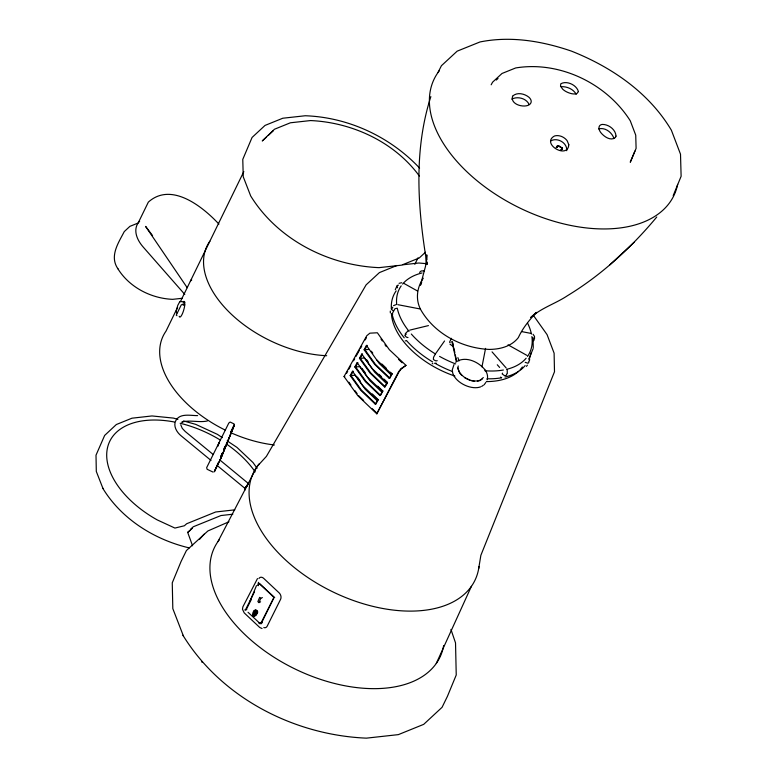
<?xml version="1.0" encoding="UTF-8"?>
<svg xmlns="http://www.w3.org/2000/svg" width="777" height="777" viewBox="0 0 777 777"><rect width="100%" height="100%" fill="white"/><g stroke="black" fill="none" stroke-linecap="round" stroke-linejoin="round"><path stroke-width="1.17" d="M179.196 316.297A8.139 1.933 -74.3 0 0 182.08 314.423A8.139 1.933 -74.3 0 0 184.761 304.885L184.693 302.214L181.099 301.563M426.738 254.973L425.621 265.88L420.474 285.188L421.707 282.197M566.734 150.699C567.579 142.929 557.177 136.946 550.67 140.987M534.508 338.811L534.508 336.402L533.041 334.246M529.448 360.751L529.642 358.993M234.363 424.883L220.503 459.158L214.549 471.367L218.23 462.703M556.41 147.581C559.265 144.464 555.264 145.163 562.004 147.951C563.733 149.776 558.585 144.522 557.76 145.785C557.595 147.63 556.05 146.814 557.624 146.775M260.023 623.912L260.392 622.727L261.49 622.348M634.916 151.107L630.264 162.238L636.101 148.378L635.732 135.159L630.273 120.804C606.691 83.479 559.586 60.693 515.695 67.949L502 73.475L492.589 82.177L491.161 84.79M220.697 458.751L234.382 424.854L231.06 431.653M478.642 568.803L480.866 555.312L554.496 371.756L554.108 353.166L547.076 334.634L533.469 315.491M176.311 310.683L177.787 305.351L179.905 301.466M452.214 370.046L454.001 364.568M487.092 379.836C488.306 376.486 487.16 372.96 485.236 370.143M390.297 311.053L390.355 312.956M481.963 366.861L485.567 348.378M507.303 373.611L507.196 369.687M254.497 616.015L254.691 615.811A34.732 25.233 68.9 0 0 256.031 613.14C254.438 605.166 249.135 619.9 256.245 615.209A34.732 25.233 68.9 0 0 256.76 614.286M248.232 484.003L245.211 487.791L245.085 489.801M430.856 96.61C413.413 150.942 417.725 209.159 427.078 264.53L427.01 262.17M217.861 446.289L219.289 442.346L219.172 443.531M217.813 445.736L218.007 445.114M395.289 289.695L396.892 286.169M224.854 447.028L225.136 446.241L224.767 446.765M214.131 471.892L220.561 458.76M224.077 448.552L224.368 447.834M249.903 601.563L256.478 585.615M220.979 458.109L234.139 425.611L230.536 433.012M224.058 449.009L224.417 448.135M245.085 488.053L244.978 489.772M528.739 359.265L533.148 348.611M673.212 195.59L681.118 176.272L680.506 154.196L671.396 130.245C649.048 92.618 611.47 66.987 571.406 51.107C542.093 41.074 510.732 35.752 480.001 41.958L457.158 51.165L441.423 65.715L437.995 72.523M253.283 614.685C258.44 606.303 250.398 618.23 254.837 614.083M260.732 598.368L259.673 597.358L257.877 601.612L258.945 602.612L260.732 598.368L262.383 597.571M223.737 449.378L223.65 449.97M220.94 456.332L222.29 453.146L220.833 456.449M436.285 663.432L471.396 586.334M561.994 148.096C562.665 148.951 561.509 149.806 561.276 149.505M138.17 222.98L148.339 202.117C171.27 181.488 202.642 206.585 218.929 224.106M177.612 307.333L165.987 331.177A97.62 57.517 26 0 0 225.116 430.031M180.254 301.923L243.832 171.571M183.168 305.322L184.693 302.214A8.139 1.933 -74.3 0 0 183.265 301.826M192.57 545.784L187.684 532.391L190.278 530.273M414.84 264.326L418.026 257.799M423.28 278.205C416.404 288.209 415.171 301.126 421.872 311.635C436.072 334.634 462.878 348.319 489.549 349.436L490.093 349.407C500.631 349.184 511.596 346.231 518.356 337.597C522.649 328.108 529.448 319.93 536.499 312.354M405.992 365.375L401.01 369.162L399.096 371.717L376.777 413.82L357.799 395.668L344.046 376.534L366.812 335.693L369.862 333.178L377.36 332.77L389.316 349.65L405.992 365.375L401.01 368.648L398.543 371.843L376.777 413.82M451.447 338.306L449.553 342.191L450.204 342.667M458.226 365.967L457.847 368.113L459.314 372.3M483.313 377.535L480.079 380.526L477.437 381.167M502.564 373.135L502.185 373.922L504.467 375.602A4.915 2.894 26 0 0 506.653 375.068L506.575 374.058M244.726 609.955L245.464 609.858L254.535 591.686M257.731 585.275L258.508 582.342M245.464 609.858L246.212 609.702L251.418 599.271M258.178 585.712L259.227 583.634L258.799 583.129L274.699 597.532M259.664 583.702L273.99 597.494L261.169 622.649L261.218 623.795M258.935 623.3L259.207 622.765L248.038 612.276M218.007 541.501L257.041 466.588L266.404 456.381L366.113 284.858L379.419 272.591L397.066 265.443M433.469 357.43L435.11 354.458M375.883 403.953L375.281 404.166L360.722 390.248L350.174 375.573L352.496 371.27L353.253 371.221L350.932 375.534L361.412 390.112L375.883 403.953L378.205 399.65L372.251 393.949M380.526 395.338L379.924 395.551L365.365 381.633L354.827 366.958L357.148 362.655L357.896 362.606L355.575 366.919L366.064 381.507L380.526 395.338L382.857 391.035L377.748 386.15M385.178 386.732L384.566 386.936L370.017 373.018L359.469 358.352L361.791 354.04L362.538 353.991L360.217 358.304L370.707 372.892L385.178 386.732L387.5 382.42L384.091 379.166M389.821 378.117L389.219 378.331L374.66 364.403L364.112 349.737L366.433 345.425L367.191 345.386L364.869 349.689L375.349 364.277L389.821 378.117L392.142 373.805L390.442 372.183M375.281 404.166L378.205 399.65M379.924 395.551L382.857 391.035M384.566 386.936L387.5 382.42M389.219 378.331L392.142 373.805M346.542 373.358L347.707 371.27M348.873 369.172L350.767 365.792M353.535 360.819L354.7 358.721M355.963 356.458L359.43 350.242M360.586 348.174L361.732 346.095M365.18 339.918L366.355 337.81M199.602 539.287L204.118 534.168M527.428 365.151L526.437 366.346M561.713 149.747L561.8 149.165M556.847 147.038L557.536 145.668L556.167 147.601M247.416 484.77L246.61 486.703L245.211 487.791M560.887 150.087L562.305 148.077L561.023 150.32M435.848 353.321L444.551 340.957M433.527 357.624L433.372 359.421A4.915 2.894 26 0 0 435.984 360.878L437.218 360.693M484.178 384.79L485.8 382.478M258.935 578.486L259.12 578.224A4.681 3.399 68.9 0 1 263.636 578.321L279.157 592.89A4.681 3.399 68.9 0 1 280.604 599.29L267.191 626.165A4.681 3.399 68.9 0 1 263.811 627.563M190.433 281.051L191.715 279.992L190.841 280.206M405.273 333.683L408.09 330.847M656.759 217.016C631.351 247.562 601.544 274.951 567.521 295.668C555.652 303.613 541.433 307.838 530.74 317.502L535.615 312.995M419.541 272.387L421.202 270.969L424.504 270.794M455.633 362.257C464.976 355.41 478.574 361.693 485.033 369.862M262.004 621.814L261.985 623.008M609.828 264.85L634.1 242.356M266.55 137.005L262.257 140.967L274.475 129.244L290.413 122.785L310.557 120.561C352.234 122.416 394.483 142.026 419.376 176.029M268.269 135.412L273.417 130.653M496.309 80.031L498.018 78.448M425.446 252.243L419.25 257.974L401.476 265.171L379.021 267.647C328.448 265.52 277.622 239.578 250.699 195.969L243.25 176.787L242.774 159.392L252.069 137.461L265.025 125.427L282.799 118.23L305.254 115.754C348.31 117.269 390.103 136.752 419.58 168.065M190.462 529.38L193.279 526.767L221.027 515.53L232.828 514.209M257.478 578.583L242.871 606.866L242.473 609.246L244.24 612.927L259.732 627.476L262.034 628.525M187.684 532.391L192.307 528.273M247.649 484.537L248.378 484.032M399.077 283.323L401.767 282.711M393.531 305.672L395.891 304.691M181.857 422.319L183.1 421.542M482.148 379.147C473.824 384.634 459.498 377.253 457.915 367.968M511.761 99.135C517.531 96.037 526.456 98.31 529.108 104.526M258.945 602.612L260.596 601.816M137.5 223.281L129.895 226.36L124.252 231.614C118.415 242.9 109.236 256.196 117.91 268.774M228.943 521.775L207.906 530.953L186.412 550.543L181.07 561.499L172.261 582.837L172.815 608.634L183.372 635.897M254.06 610.547L255.623 609.945M254.652 610.576L256.216 609.974M255.322 611.033L256.876 610.431M255.623 611.353L257.177 610.751M255.856 611.703L257.575 611.47L256.012 612.072M256.099 612.451L257.653 611.849M256.099 612.81L257.663 612.208M256.031 613.14L257.595 612.538A34.732 25.233 68.9 0 1 257.138 613.519M253.292 614.801L254.846 614.199M182.071 422.037C190.229 419.726 199.009 422.795 207.342 420.988M598.698 128.933C605.137 127.059 612.111 132.517 613.976 138.559M246.212 609.702L246.765 609.537M436.169 363.16L434.508 363.306M409.732 330.138L428.438 325.592M406.284 334.11L404.788 335.208A4.915 2.894 26 0 0 406.536 337.199L408.003 337.577M402.797 264.802L418.842 263.005L425.738 263.617M182.342 298.281L172.64 299.339C150.932 298.436 129.167 287.218 117.696 268.453M234.79 509.848L215.676 511.985L186.635 523.756L184.382 525.767L174.922 528.069L157.216 519.9A85.12 50.155 26 0 1 107.197 449.261A85.12 50.155 26 0 1 174.446 422.018M398.475 285.188L397.775 285.246A4.915 2.894 26 0 0 396.746 286.703L397.562 287.772M364.112 349.737L369.124 349.436M359.469 358.352L364.481 358.042L374.621 372.144L386.859 383.857M354.827 366.958L359.838 366.657L369.969 380.759L382.206 392.463M350.174 375.573L355.186 375.272L365.326 389.374L377.564 401.078M344.046 376.534L344.794 376.495M392.822 307.682L391.754 308.061A4.915 2.894 26 0 0 392.171 310.052L393.492 310.887M532.876 340.802L533.935 340.433A4.915 2.894 26 0 0 533.828 339.083M561.324 86.674C567.035 86.402 573.445 89.161 576.233 94.338M197.611 415.608C190.705 415.724 180.021 412.869 175.855 420.522C172.892 426 176.855 432.4 181.177 435.868L211.023 460.431M405.273 340.782L405.856 340.88M397.921 304.691L420.231 308.984M521.464 331.556L530.856 333.372M470.94 380.565L474.232 381.196M184.761 304.885L182.488 304.244L181.196 305.011L176.272 315.112L176.923 315.666M177.894 419.347L173.436 418.094L151.991 415.948L131.983 418.191L116.336 424.524L104.652 435.431L96.008 455.186L96.309 471.464L102.982 488.519M183.479 420.92L195.755 424.378L217.414 434.362L222.3 437.626M189.219 547.902C154.302 539.646 121.309 519.007 102.545 487.898M273.99 597.494L261.713 622.523L261.072 623.183L259.207 622.765M469.832 380.157L464.52 377.603M501.262 377.7L500.631 377.107M452.933 346.299L450 344.192M234.1 423.931L230.118 422.037L228.788 423.077L206.672 467.628L207.09 469.259L213.005 472.076M403.885 283.401L417.482 290.986M508.041 344.842L526.874 355.361M525.194 362.335L527.923 363.238A4.915 2.894 26 0 0 528.943 361.781L528.7 361.198M227.185 440.88L236.946 447.387L253.02 462.548L257.09 468.288M432.197 363.335L432.915 363.879M213.189 454.506L185.266 431.526L182.265 428.36L180.74 424.737M219.706 459.867L248.553 483.624M217.55 465.812L245.532 488.84M176.845 312.985L176.175 311.664M398.63 359.46L402.136 362.772M182.916 635.246C221.309 697.785 293.997 735.12 366.423 738.15L398.358 734.624L423.698 724.358L442.074 707.303L447.426 696.338L456.235 674.999L455.526 642.89L450.942 629.409M381.925 364.044L386.188 368.113M376.981 360.101L391.54 374.019M391.501 375.242L379.263 363.529L366.433 345.425M378.982 374.281L381.536 376.728M386.888 382.634L372.338 368.716L361.791 354.04M382.245 391.249L367.696 377.331L357.148 362.655M377.603 399.864L363.044 385.946L352.496 371.27M358.488 395.542L363.646 400.466M372.232 408.683L377.389 413.607M452.768 342.948L451.923 341.511L456.4 361.441M492.045 351.874L506.206 368.007M497.28 364.763L499.621 367.434M459.761 373.115L461.839 375.485M152.554 235.577L145.59 226.389L187.199 287.694M184.79 294.415L143.221 247.067A36.286 21.377 26 0 1 139.637 221.231M371.377 351.214L372.775 353.166M366.734 359.829L368.133 361.771M362.092 368.444L365.588 373.31M357.449 377.059L360.246 380.944M348.902 382.206L350.961 385.062M355.07 390.773L357.119 393.638M381.002 339.093L382.333 340.967M384.984 344.726L386.315 346.6M201.767 661.868L202.107 662.354M392.502 313.704L392.696 314.229M457.886 357.614L459.022 360.926M452.942 343.269L453.409 345.61M453.885 347.95L454.836 352.622M455.312 354.963L456.497 360.8M532.993 337.529L533.265 347.649M426.816 255.079L426.942 259.8M677.631 184.372A133.275 78.526 26 0 1 521.338 208.751A133.275 78.526 26 0 1 439.364 70.678M180.167 423.261A85.12 50.155 26 0 1 220.396 440.103M226.253 443.9A85.12 50.155 26 0 1 255.147 471.872M326.69 355.711A97.62 57.517 26 0 1 229.71 312.655A97.62 57.517 26 0 1 209.848 241.239M274.398 444.978A97.62 57.517 26 0 1 230.652 432.634M245.474 488.131A3.089 0.874 -51.6 0 1 248.028 484.625M478.982 566.55A123.125 72.543 26 0 1 335.635 593.201A123.125 72.543 26 0 1 259.081 463.908M443.657 645.59A125.369 73.873 26 0 1 297.183 670.017A125.369 73.873 26 0 1 219.376 539.675M525.145 365.578A74.913 44.143 26 0 1 505.031 377.059M501.66 377.768A74.913 44.143 26 0 1 487.121 378.778M452.437 371.503A74.913 44.143 26 0 1 435.751 363.714M432.604 361.897A74.913 44.143 26 0 1 406.575 340.627M404.225 337.83A74.913 44.143 26 0 1 392.074 313.966L394.959 308.702L397.27 308.216A72.552 42.745 26 0 0 409.032 331.323M391.394 309.304A74.913 44.143 26 0 1 396.144 290.88M530.963 353.079A74.913 44.143 26 0 1 529.351 358.673M526.136 358.207A72.552 42.745 26 0 1 506.662 369.318M503.389 370.007A72.552 42.745 26 0 1 484.848 370.746M455.662 363.918A72.552 42.745 26 0 1 439.568 356.4M435.508 354.021A72.552 42.745 26 0 1 411.315 334.032M396.688 304.487A72.552 42.745 26 0 1 401.204 285.858M402.583 284.071A72.552 42.745 26 0 1 422.066 272.96M527.67 323.319A72.552 42.745 26 0 1 531.449 334.061M531.886 336.558A72.552 42.745 26 0 1 527.515 356.42M522.358 366.997A72.552 42.745 26 0 1 520.221 369.648M518.58 371.299A72.552 42.745 26 0 1 486.324 381.594M454.895 376.078A72.552 42.745 26 0 1 391.423 313.84M391.472 309.052A72.552 42.745 26 0 1 391.783 306.769M483.304 385.227A17.618 10.383 26 0 1 481.701 386.354M480.749 386.8A17.618 10.383 26 0 1 462.869 384.178A17.618 10.383 26 0 1 452.418 370.979M568.813 144.736C567.647 159.868 540.705 143.56 554.448 136.024A9.654 6.653 26.4 0 1 561.266 136.344A9.654 6.614 29 0 1 567.152 140.724L568.813 144.736M578.409 91.579L576.961 93.463L575.398 93.891A9.654 4.623 25.7 0 1 568.919 92.861A9.654 4.672 23.5 0 1 562.694 89.19L560.528 86.208L560.761 83.819C566.763 80.284 576.66 84.984 578.409 91.579M512.558 96.222C510.246 103.895 521.746 107.449 527.651 105.497A9.654 5.944 16.9 0 0 531.157 102.04A9.654 5.682 16.7 0 0 529.079 97.358C524.747 93.706 516.987 91.773 512.558 96.222M616.006 136.101L615.433 137.48C610.693 141.463 603.865 136.49 600.767 132.556A9.654 5.604 35.2 0 1 599.038 127.166A9.654 5.342 34.6 0 1 602.194 124.417C608.595 124.271 615.675 129.458 616.006 136.101M234.392 424.815L230.478 433.042L234.382 424.854M557.488 147.038L556.886 146.775L557.488 147.038"/></g></svg>
